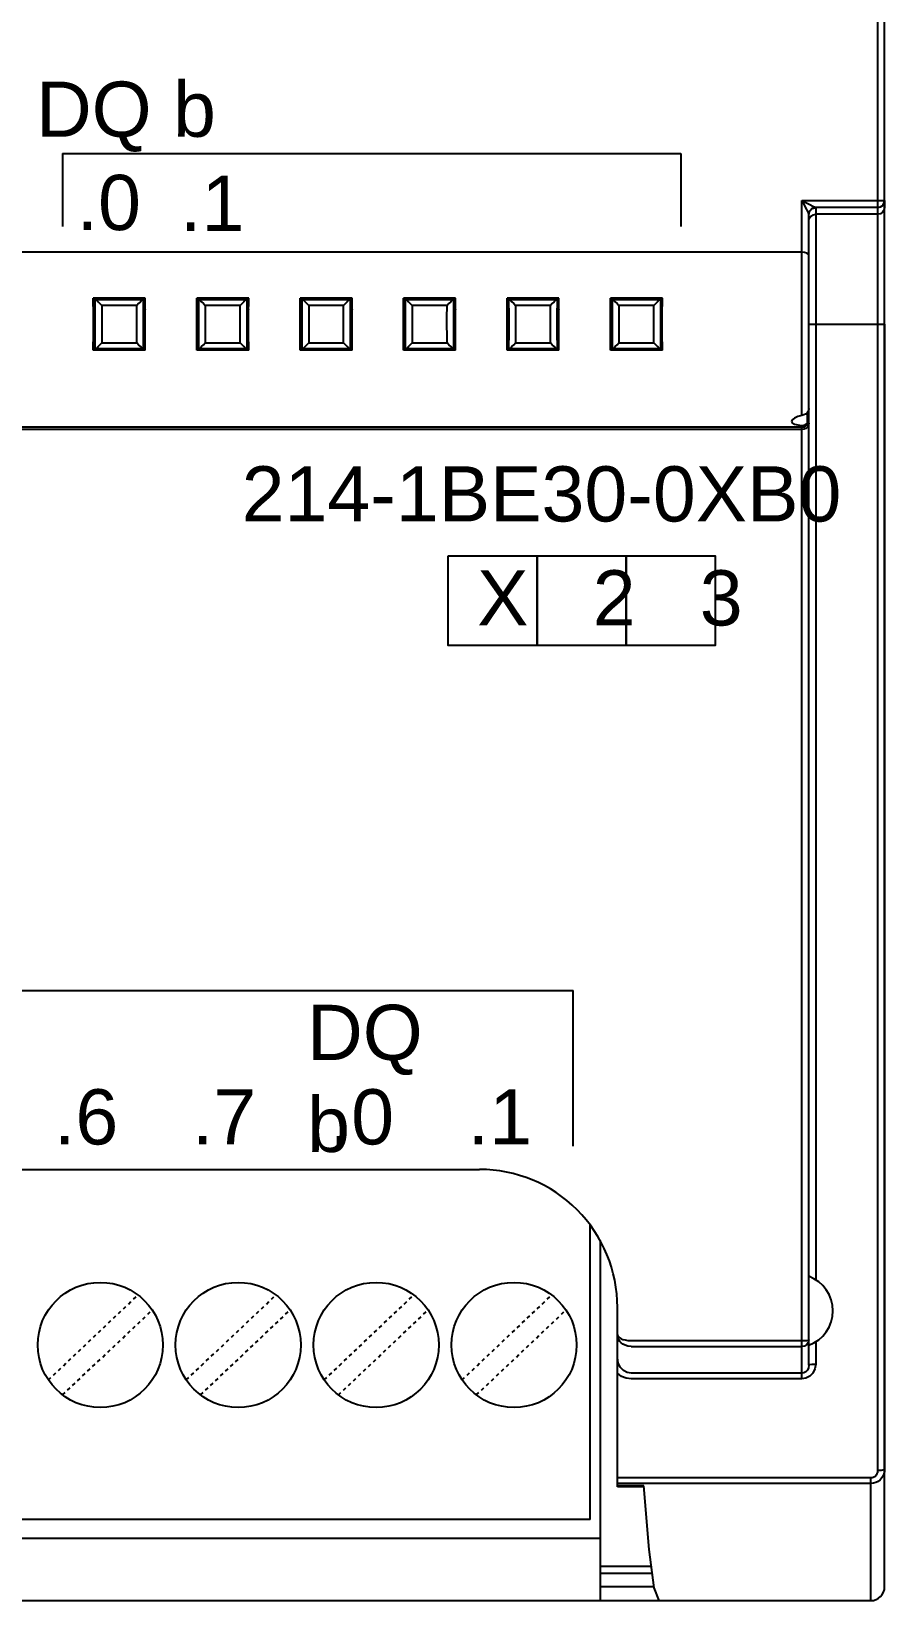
# Model space of a CAD drawing. Header units: inches. Extents: x 57 to 2760, y -193 to 2149.
# Drawn here: x 175.22 to 199.97, y 1902.79 to 1948.28 of the extents above; entities that cross this region are included whole.
import ezdxf

# ---------------------------------------------------------------- set-up
doc = ezdxf.new("R2010")
doc.units = ezdxf.units.IN
doc.header["$MEASUREMENT"] = 0
doc.linetypes.add('DOT', pattern=[0.2, 0.1, -0.1])
doc.styles.get("Standard").update_dxf_attribs({"font": 'arial.ttf'})

msp = doc.modelspace()

# ---------------------------------------------------------------- linework, layer by layer
at = {"color": 7, "linetype": 'Continuous'}
for p, q in [((199.97114, 1903.19462), (199.97114, 2002.39462)), ((199.77114, 1906.56641), (199.77114, 1999.02283)), ((197.57114, 1937.14898), (197.57114, 1943.37762)), ((197.57114, 1943.37762), (197.70357, 1943.11395)), ((197.57114, 1943.37762), (197.64829, 1943.33912)), ((197.57114, 1943.37762), (199.77114, 1943.37762)), ((197.64829, 1943.33912), (197.80264, 1943.26268)), ((197.80264, 1943.26268), (197.8915, 1943.21923)), ((197.8915, 1943.21923), (197.93092, 1943.20026)), ((199.9602, 1943.31712), (199.97114, 1943.3821)), ((199.97114, 1943.3821), (199.97114, 1943.18168)), ((197.70357, 1943.11395), (197.75103, 1943.02046)), ((197.75103, 1943.02046), (197.76374, 1942.9958)), ((197.77114, 1937.04377), (197.77114, 1942.97977)), ((197.77114, 1937.35159), (197.77114, 1942.97977)), ((197.96871, 1943.18286), (199.77114, 1943.18286)), ((197.97114, 1943.179), (197.97114, 1912.09265)), ((199.77114, 1942.98244), (197.97114, 1942.98244)), ((197.57114, 1941.87849), (145.12114, 1941.87849)), ((177.06438, 1940.50138), (177.01779, 1940.54797)), ((178.52449, 1940.54797), (177.01779, 1940.54797)), ((177.06438, 1940.50138), (177.10823, 1940.5006)), ((178.43405, 1940.5006), (177.10823, 1940.5006)), ((178.43405, 1940.5006), (178.4779, 1940.50138)), ((178.4779, 1940.50138), (178.52449, 1940.54797)), ((180.06438, 1940.50138), (180.01779, 1940.54797)), ((181.52449, 1940.54797), (180.01779, 1940.54797)), ((180.06438, 1940.50138), (180.10823, 1940.5006)), ((181.43405, 1940.5006), (180.10823, 1940.5006)), ((181.43405, 1940.5006), (181.4779, 1940.50138)), ((181.4779, 1940.50138), (181.52449, 1940.54797)), ((183.06438, 1940.50138), (183.01779, 1940.54797)), ((184.52449, 1940.54797), (183.01779, 1940.54797)), ((183.06438, 1940.50138), (183.10823, 1940.5006)), ((184.43405, 1940.5006), (183.10823, 1940.5006)), ((184.43405, 1940.5006), (184.4779, 1940.50138)), ((184.4779, 1940.50138), (184.52449, 1940.54797)), ((186.06438, 1940.50138), (186.01779, 1940.54797)), ((187.52449, 1940.54797), (186.01779, 1940.54797)), ((186.06438, 1940.50138), (186.09361, 1940.50086)), ((186.09361, 1940.50086), (186.10823, 1940.5006)), ((187.43405, 1940.5006), (186.10823, 1940.5006)), ((187.43405, 1940.5006), (187.4779, 1940.50138)), ((187.4779, 1940.50138), (187.52449, 1940.54797)), ((189.06438, 1940.50138), (189.01779, 1940.54797)), ((190.52449, 1940.54797), (189.01779, 1940.54797)), ((189.06438, 1940.50138), (189.09361, 1940.50086)), ((189.09361, 1940.50086), (189.10823, 1940.5006)), ((190.43405, 1940.5006), (189.10823, 1940.5006)), ((190.43405, 1940.5006), (190.4779, 1940.50138)), ((190.4779, 1940.50138), (190.52449, 1940.54797)), ((192.06438, 1940.50138), (192.01779, 1940.54797)), ((193.52449, 1940.54797), (192.01779, 1940.54797)), ((192.06438, 1940.50138), (192.09361, 1940.50086)), ((192.09361, 1940.50086), (192.10823, 1940.5006)), ((193.43405, 1940.5006), (192.10823, 1940.5006)), ((193.43405, 1940.5006), (193.4779, 1940.50138)), ((193.4779, 1940.50138), (193.52449, 1940.54797)), ((177.03803, 1940.29457), (177.01876, 1940.2227)), ((177.04568, 1940.02323), (177.04433, 1940.13353)), ((177.04646, 1939.89626), (177.04568, 1940.02323)), ((178.27715, 1940.33677), (177.26513, 1940.33677)), ((178.49709, 1940.07042), (178.49607, 1939.95021)), ((178.52378, 1940.3099), (178.50425, 1940.29457)), ((178.50425, 1940.29457), (178.52352, 1940.2227)), ((180.03803, 1940.29457), (180.01876, 1940.2227)), ((180.04568, 1940.02323), (180.04433, 1940.13353)), ((180.04646, 1939.89626), (180.04568, 1940.02323)), ((181.27715, 1940.33677), (180.26513, 1940.33677)), ((181.49709, 1940.07042), (181.49607, 1939.95021)), ((181.52378, 1940.3099), (181.50425, 1940.29457)), ((181.50425, 1940.29457), (181.52352, 1940.2227)), ((183.03803, 1940.29457), (183.01876, 1940.2227)), ((183.04568, 1940.02323), (183.04433, 1940.13353)), ((183.04646, 1939.89626), (183.04568, 1940.02323)), ((184.27715, 1940.33677), (183.26513, 1940.33677)), ((184.49709, 1940.07042), (184.49607, 1939.95021)), ((184.52378, 1940.3099), (184.50425, 1940.29457)), ((184.50425, 1940.29457), (184.52352, 1940.2227)), ((186.03803, 1940.29457), (186.01876, 1940.2227)), ((186.04568, 1940.02323), (186.04433, 1940.13353)), ((186.04646, 1939.89626), (186.04568, 1940.02323)), ((187.27715, 1940.33677), (186.26513, 1940.33677)), ((187.49709, 1940.07042), (187.49607, 1939.95021)), ((187.52378, 1940.3099), (187.50425, 1940.29457)), ((187.50425, 1940.29457), (187.52352, 1940.2227)), ((189.03803, 1940.29457), (189.01876, 1940.2227)), ((189.04568, 1940.02323), (189.04433, 1940.13353)), ((189.04646, 1939.89626), (189.04568, 1940.02323)), ((190.27715, 1940.33677), (189.26513, 1940.33677)), ((190.49709, 1940.07042), (190.49607, 1939.95021)), ((190.52378, 1940.3099), (190.50425, 1940.29457)), ((190.50425, 1940.29457), (190.52352, 1940.2227)), ((192.03803, 1940.29457), (192.01876, 1940.2227)), ((192.04568, 1940.02323), (192.04433, 1940.13353)), ((192.04646, 1939.89626), (192.04568, 1940.02323)), ((193.27715, 1940.33677), (192.26513, 1940.33677)), ((177.04509, 1939.51018), (177.04616, 1939.63028)), ((177.04616, 1939.63028), (177.04662, 1939.76211)), ((177.04662, 1939.76211), (177.04646, 1939.89626)), ((178.49607, 1939.95021), (178.49565, 1939.81894)), ((178.49565, 1939.81894), (178.49585, 1939.68611)), ((178.49585, 1939.68611), (178.49665, 1939.56094)), ((180.04509, 1939.51018), (180.04616, 1939.63028)), ((180.04616, 1939.63028), (180.04662, 1939.76211)), ((180.04662, 1939.76211), (180.04646, 1939.89626)), ((181.49607, 1939.95021), (181.49565, 1939.81894)), ((181.49565, 1939.81894), (181.49585, 1939.68611)), ((181.49585, 1939.68611), (181.49665, 1939.56094)), ((183.04509, 1939.51018), (183.04616, 1939.63028)), ((183.04616, 1939.63028), (183.04662, 1939.76211)), ((183.04662, 1939.76211), (183.04646, 1939.89626)), ((184.49607, 1939.95021), (184.49565, 1939.81894)), ((184.49565, 1939.81894), (184.49585, 1939.68611)), ((184.49585, 1939.68611), (184.49665, 1939.56094)), ((186.04509, 1939.51018), (186.04616, 1939.63028)), ((186.04616, 1939.63028), (186.04662, 1939.76211)), ((186.04662, 1939.76211), (186.04646, 1939.89626)), ((187.49607, 1939.95021), (187.49565, 1939.81894)), ((187.49565, 1939.81894), (187.49585, 1939.68611)), ((187.49585, 1939.68611), (187.49665, 1939.56094)), ((189.04509, 1939.51018), (189.04616, 1939.63028)), ((189.04616, 1939.63028), (189.04662, 1939.76211)), ((189.04662, 1939.76211), (189.04646, 1939.89626)), ((190.49607, 1939.95021), (190.49565, 1939.81894)), ((190.49565, 1939.81894), (190.49585, 1939.68611)), ((190.49585, 1939.68611), (190.49665, 1939.56094)), ((192.04509, 1939.51018), (192.04616, 1939.63028)), ((192.04616, 1939.63028), (192.04662, 1939.76211)), ((192.04662, 1939.76211), (192.04646, 1939.89626)), ((197.77114, 1939.79462), (199.97114, 1939.79462)), ((199.97114, 1939.79462), (199.97114, 1906.59967)), ((177.0185, 1939.27934), (177.03803, 1939.29467)), ((177.03803, 1939.29467), (177.01876, 1939.36654)), ((177.26513, 1939.25247), (178.27715, 1939.25247)), ((178.49665, 1939.56094), (178.498, 1939.45226)), ((178.50425, 1939.29467), (178.52352, 1939.36654)), ((180.0185, 1939.27934), (180.03803, 1939.29467)), ((180.03803, 1939.29467), (180.01876, 1939.36654)), ((180.26513, 1939.25247), (181.27715, 1939.25247)), ((181.49665, 1939.56094), (181.498, 1939.45226)), ((181.50425, 1939.29467), (181.52352, 1939.36654)), ((183.0185, 1939.27934), (183.03803, 1939.29467)), ((183.03803, 1939.29467), (183.01876, 1939.36654)), ((183.26513, 1939.25247), (184.27715, 1939.25247)), ((184.49665, 1939.56094), (184.498, 1939.45226)), ((184.50425, 1939.29467), (184.52352, 1939.36654)), ((186.0185, 1939.27934), (186.03803, 1939.29467)), ((186.03803, 1939.29467), (186.01876, 1939.36654)), ((186.26513, 1939.25247), (187.27715, 1939.25247)), ((187.49665, 1939.56094), (187.498, 1939.45226)), ((187.50425, 1939.29467), (187.52352, 1939.36654)), ((189.0185, 1939.27934), (189.03803, 1939.29467)), ((189.03803, 1939.29467), (189.01876, 1939.36654)), ((189.26513, 1939.25247), (190.27715, 1939.25247)), ((190.49665, 1939.56094), (190.498, 1939.45226)), ((190.50425, 1939.29467), (190.52352, 1939.36654)), ((192.0185, 1939.27934), (192.03803, 1939.29467)), ((192.03803, 1939.29467), (192.01876, 1939.36654)), ((192.26513, 1939.25247), (193.27715, 1939.25247)), ((177.06438, 1939.08786), (177.01779, 1939.04127)), ((178.52449, 1939.04127), (177.01779, 1939.04127)), ((177.10822, 1939.08864), (177.06438, 1939.08786)), ((177.10822, 1939.08864), (178.43406, 1939.08864)), ((178.4779, 1939.08786), (178.43406, 1939.08864)), ((178.4779, 1939.08786), (178.52449, 1939.04127)), ((180.06438, 1939.08786), (180.01779, 1939.04127)), ((181.52449, 1939.04127), (180.01779, 1939.04127)), ((180.10822, 1939.08864), (180.06438, 1939.08786)), ((180.10822, 1939.08864), (181.43406, 1939.08864)), ((181.4779, 1939.08786), (181.43406, 1939.08864)), ((181.4779, 1939.08786), (181.52449, 1939.04127)), ((183.06438, 1939.08786), (183.01779, 1939.04127)), ((184.52449, 1939.04127), (183.01779, 1939.04127)), ((183.10822, 1939.08864), (183.06438, 1939.08786)), ((183.10822, 1939.08864), (184.43406, 1939.08864)), ((184.4779, 1939.08786), (184.43406, 1939.08864)), ((184.4779, 1939.08786), (184.52449, 1939.04127)), ((186.06438, 1939.08786), (186.01779, 1939.04127)), ((187.52449, 1939.04127), (186.01779, 1939.04127)), ((186.10822, 1939.08864), (186.06438, 1939.08786)), ((186.10822, 1939.08864), (187.43406, 1939.08864)), ((187.4779, 1939.08786), (187.43406, 1939.08864)), ((187.4779, 1939.08786), (187.52449, 1939.04127)), ((189.06438, 1939.08786), (189.01779, 1939.04127)), ((190.52449, 1939.04127), (189.01779, 1939.04127)), ((189.10822, 1939.08864), (189.06438, 1939.08786)), ((189.10822, 1939.08864), (190.43406, 1939.08864)), ((190.44868, 1939.08838), (190.43406, 1939.08864)), ((190.4779, 1939.08786), (190.44868, 1939.08838)), ((190.4779, 1939.08786), (190.52449, 1939.04127)), ((192.06438, 1939.08786), (192.01779, 1939.04127)), ((193.52449, 1939.04127), (192.01779, 1939.04127)), ((192.10822, 1939.08864), (192.06438, 1939.08786)), ((192.10822, 1939.08864), (193.43406, 1939.08864)), ((193.44868, 1939.08838), (193.43406, 1939.08864)), ((193.4779, 1939.08786), (193.44868, 1939.08838)), ((193.4779, 1939.08786), (193.52449, 1939.04127)), ((197.57114, 1909.22064), (197.57114, 1936.85877)), ((197.72114, 1937.22572), (197.72114, 1936.9179)), ((197.72114, 1936.9179), (197.75824, 1936.97653)), ((197.75592, 1936.92903), (197.77114, 1937.00527)), ((197.75824, 1936.97653), (197.77114, 1937.04377)), ((197.77114, 1909.62196), (197.77114, 1937.00527)), ((197.57114, 1936.80604), (145.12114, 1936.80604)), ((197.57114, 1936.73864), (145.12114, 1936.73864)), ((146.22114, 1915.29462), (188.22111, 1915.29462)), ((191.43114, 1905.14462), (191.43114, 1913.68123)), ((191.72114, 1913.23111), (191.72114, 1902.79462)), ((192.22114, 1906.09161), (192.22114, 1911.29462)), ((192.62114, 1910.33179), (197.57114, 1910.33179)), ((192.62114, 1910.15894), (197.57114, 1910.15894)), ((197.97114, 1910.29659), (197.97114, 1909.65211)), ((197.57114, 1909.38322), (192.62114, 1909.38322)), ((197.57114, 1909.22064), (192.62114, 1909.22064)), ((199.57114, 1906.3493), (192.22114, 1906.3493)), ((199.57112, 1906.18957), (192.22114, 1906.18957)), ((192.98956, 1906.1182), (192.22114, 1906.1182)), ((192.99314, 1906.09161), (192.22114, 1906.09161)), ((193.13647, 1904.27635), (192.98956, 1906.1182)), ((199.57114, 1902.79462), (199.57114, 1906.3493)), ((191.43114, 1905.14462), (142.52114, 1905.14462)), ((142.72114, 1904.60462), (191.72114, 1904.60462)), ((191.72114, 1903.79462), (193.20115, 1903.79462)), ((191.72114, 1903.59462), (193.22801, 1903.59462)), ((193.28172, 1903.19462), (191.72114, 1903.19462)), ((90.37114, 1902.79462), (199.57114, 1902.79462))]:
    msp.add_line(p, q, dxfattribs=at)
for p, q in [((176.12071, 1944.74008), (176.12071, 1942.62405)), ((176.12071, 1944.74008), (194.05981, 1944.74008)), ((194.05981, 1944.74008), (194.05981, 1942.62405)), ((167.46139, 1920.48261), (190.93614, 1920.48261)), ((190.93614, 1915.96903), (190.93614, 1920.48261))]:
    msp.add_line(p, q)
at = {"linetype": 'DOT'}
for p, q in [((175.71529, 1909.19139), (178.31437, 1911.65344)), ((179.71529, 1909.19139), (182.31437, 1911.65344)), ((183.71529, 1909.19139), (186.31437, 1911.65344)), ((187.71529, 1909.19139), (190.31437, 1911.65344)), ((176.12791, 1908.7558), (178.72699, 1911.21785)), ((180.12791, 1908.7558), (182.72699, 1911.21785)), ((184.12791, 1908.7558), (186.72699, 1911.21785)), ((188.12791, 1908.7558), (190.72699, 1911.21785))]:
    msp.add_line(p, q, dxfattribs=at)
at = {"color": 7, "linetype": 'Continuous'}
for points in [[(199.77114, 1943.37762), (199.84816, 1943.37796), (199.91388, 1943.37896), (199.95654, 1943.38042), (199.97114, 1943.3821)], [(199.77114, 1943.18286), (199.81144, 1943.18695), (199.85374, 1943.20065), (199.89543, 1943.226), (199.93266, 1943.2646), (199.9602, 1943.31712)], [(197.76374, 1942.9958), (197.76759, 1942.98846), (197.76993, 1942.98414)], [(197.76993, 1942.98414), (197.79736, 1943.08299), (197.87001, 1943.15563), (197.96871, 1943.18287)], [(197.76993, 1942.98414), (197.77084, 1942.98194), (197.77114, 1942.97977)], [(197.77114, 1942.97977), (197.79793, 1943.07939), (197.87114, 1943.15231), (197.97114, 1943.179)], [(197.77114, 1942.7832), (197.78636, 1942.85945), (197.82972, 1942.92409)], [(197.82972, 1942.92409), (197.8946, 1942.96728), (197.97114, 1942.98244)], [(197.93092, 1943.20026), (197.94531, 1943.19345), (197.95633, 1943.18832), (197.96404, 1943.18484), (197.96871, 1943.18286)], [(197.96871, 1943.18286), (197.97053, 1943.18096), (197.97114, 1943.179)], [(199.97114, 1943.18168), (199.95592, 1943.10544), (199.91256, 1943.0408), (199.84768, 1942.99761), (199.77114, 1942.98244)], [(197.77114, 1941.79818), (197.75724, 1941.82801), (197.71595, 1941.85394), (197.65108, 1941.87193), (197.57114, 1941.87849)], [(177.01779, 1939.04127), (177.01928, 1939.5409), (177.01928, 1940.04798), (177.01779, 1940.54797)], [(177.06438, 1940.50138), (177.06579, 1940.03173), (177.06579, 1939.55779), (177.06438, 1939.08786)], [(177.10823, 1940.5006), (177.15869, 1940.44635), (177.21103, 1940.39176), (177.26513, 1940.33677)], [(178.43405, 1940.5006), (178.38359, 1940.44635), (178.33124, 1940.39176), (178.27715, 1940.33677)], [(178.4779, 1939.08786), (178.47649, 1939.55779), (178.47649, 1940.03173), (178.4779, 1940.50138)], [(178.52449, 1939.04127), (178.523, 1939.5409), (178.523, 1940.04798), (178.52449, 1940.54797)], [(180.01779, 1939.04127), (180.01928, 1939.5409), (180.01928, 1940.04798), (180.01779, 1940.54797)], [(180.06438, 1940.50138), (180.06579, 1940.03173), (180.06579, 1939.55779), (180.06438, 1939.08786)], [(180.10823, 1940.5006), (180.15868, 1940.44636), (180.21102, 1940.39177), (180.26513, 1940.33677)], [(181.43405, 1940.5006), (181.3836, 1940.44636), (181.33126, 1940.39177), (181.27715, 1940.33677)], [(181.4779, 1939.08786), (181.47649, 1939.55779), (181.47649, 1940.03173), (181.4779, 1940.50138)], [(181.52449, 1939.04127), (181.523, 1939.5409), (181.523, 1940.04798), (181.52449, 1940.54797)], [(183.01779, 1939.04127), (183.01928, 1939.5409), (183.01928, 1940.04798), (183.01779, 1940.54797)], [(183.06438, 1940.50138), (183.06579, 1940.03173), (183.06579, 1939.55779), (183.06438, 1939.08786)], [(183.10823, 1940.5006), (183.15867, 1940.44638), (183.21101, 1940.39178), (183.26513, 1940.33677)], [(184.43405, 1940.5006), (184.38361, 1940.44638), (184.33127, 1940.39178), (184.27715, 1940.33677)], [(184.4779, 1939.08786), (184.47649, 1939.55779), (184.47649, 1940.03173), (184.4779, 1940.50138)], [(184.52449, 1939.04127), (184.523, 1939.5409), (184.523, 1940.04798), (184.52449, 1940.54797)], [(186.01779, 1939.04127), (186.01928, 1939.5409), (186.01928, 1940.04798), (186.01779, 1940.54797)], [(186.06438, 1940.50138), (186.06579, 1940.03173), (186.06579, 1939.55779), (186.06438, 1939.08786)], [(186.10823, 1940.5006), (186.15865, 1940.44639), (186.211, 1940.3918), (186.26513, 1940.33677)], [(187.43405, 1940.5006), (187.38362, 1940.44639), (187.33128, 1940.3918), (187.27715, 1940.33677)], [(187.4779, 1939.08786), (187.47649, 1939.55779), (187.47649, 1940.03173), (187.4779, 1940.50138)], [(187.52449, 1939.04127), (187.523, 1939.5409), (187.523, 1940.04798), (187.52449, 1940.54797)], [(189.01779, 1939.04127), (189.01928, 1939.5409), (189.01928, 1940.04798), (189.01779, 1940.54797)], [(189.06438, 1940.50138), (189.06579, 1940.03173), (189.06579, 1939.55779), (189.06438, 1939.08786)], [(189.10823, 1940.5006), (189.15864, 1940.4464), (189.21098, 1940.39181), (189.26513, 1940.33677)], [(190.43405, 1940.5006), (190.38363, 1940.4464), (190.33129, 1940.39181), (190.27715, 1940.33677)], [(190.4779, 1939.08786), (190.47649, 1939.55779), (190.47649, 1940.03173), (190.4779, 1940.50138)], [(190.52449, 1939.04127), (190.523, 1939.5409), (190.523, 1940.04798), (190.52449, 1940.54797)], [(192.01779, 1939.04127), (192.01928, 1939.5409), (192.01928, 1940.04798), (192.01779, 1940.54797)], [(192.06438, 1940.50138), (192.06579, 1940.03173), (192.06579, 1939.55779), (192.06438, 1939.08786)], [(192.10823, 1940.5006), (192.15863, 1940.44641), (192.21097, 1940.39182), (192.26513, 1940.33677)], [(193.43405, 1940.5006), (193.38365, 1940.44641), (193.33131, 1940.39182), (193.27715, 1940.33677)], [(193.4779, 1939.08786), (193.47649, 1939.55779), (193.47649, 1940.03173), (193.4779, 1940.50138)], [(193.52449, 1939.04127), (193.523, 1939.5409), (193.523, 1940.04798), (193.52449, 1940.54797)], [(177.04433, 1940.13353), (177.04348, 1940.17976), (177.04253, 1940.21901), (177.04149, 1940.2507), (177.04038, 1940.27423), (177.03922, 1940.289), (177.03803, 1940.29457)], [(177.26519, 1940.33677), (177.2658, 1939.61338), (177.26519, 1939.25247)], [(178.27709, 1939.25247), (178.27648, 1939.97584), (178.27709, 1940.33677)], [(178.50425, 1940.29457), (178.50288, 1940.28729), (178.50165, 1940.26986), (178.50054, 1940.24409), (178.49953, 1940.2107), (178.49861, 1940.17033), (178.49709, 1940.07042)], [(180.04433, 1940.13353), (180.04348, 1940.17976), (180.04253, 1940.21901), (180.04149, 1940.2507), (180.04038, 1940.27423), (180.03922, 1940.289), (180.03803, 1940.29457)], [(180.26519, 1940.33677), (180.2658, 1939.61338), (180.26519, 1939.25247)], [(181.27709, 1939.25247), (181.27648, 1939.97584), (181.27709, 1940.33677)], [(181.50425, 1940.29457), (181.50288, 1940.28729), (181.50165, 1940.26986), (181.50054, 1940.24409), (181.49953, 1940.2107), (181.49861, 1940.17033), (181.49709, 1940.07042)], [(183.04433, 1940.13353), (183.04348, 1940.17976), (183.04253, 1940.21901), (183.04149, 1940.2507), (183.04038, 1940.27423), (183.03922, 1940.289), (183.03803, 1940.29457)], [(183.26519, 1940.33677), (183.2658, 1939.61338), (183.26519, 1939.25247)], [(184.27709, 1939.25247), (184.27648, 1939.97584), (184.27709, 1940.33677)], [(184.50425, 1940.29457), (184.50288, 1940.28729), (184.50165, 1940.26986), (184.50054, 1940.24409), (184.49953, 1940.2107), (184.49861, 1940.17033), (184.49709, 1940.07042)], [(186.04433, 1940.13353), (186.04348, 1940.17976), (186.04253, 1940.21901), (186.04149, 1940.2507), (186.04038, 1940.27423), (186.03922, 1940.289), (186.03803, 1940.29457)], [(186.26519, 1940.33677), (186.2658, 1939.61338), (186.26519, 1939.25247)], [(187.27709, 1939.25247), (187.27648, 1939.97584), (187.27709, 1940.33677)], [(187.50425, 1940.29457), (187.50288, 1940.28729), (187.50165, 1940.26986), (187.50054, 1940.24409), (187.49953, 1940.2107), (187.49861, 1940.17033), (187.49709, 1940.07042)], [(189.04433, 1940.13353), (189.04348, 1940.17976), (189.04253, 1940.21901), (189.04149, 1940.2507), (189.04038, 1940.27423), (189.03922, 1940.289), (189.03803, 1940.29457)], [(189.26519, 1940.33677), (189.2658, 1939.61338), (189.26519, 1939.25247)], [(190.27709, 1939.25247), (190.27648, 1939.97584), (190.27709, 1940.33677)], [(190.50425, 1940.29457), (190.50288, 1940.28729), (190.50165, 1940.26986), (190.50054, 1940.24409), (190.49953, 1940.2107), (190.49861, 1940.17033), (190.49709, 1940.07042)], [(192.04433, 1940.13353), (192.04348, 1940.17976), (192.04253, 1940.21901), (192.04149, 1940.2507), (192.04038, 1940.27423), (192.03922, 1940.289), (192.03803, 1940.29457)], [(192.26519, 1940.33677), (192.2658, 1939.61338), (192.26519, 1939.25247)], [(193.27709, 1939.25247), (193.27648, 1939.97584), (193.27709, 1940.33677)], [(177.03803, 1939.29467), (177.03927, 1939.30068), (177.04044, 1939.31595), (177.04154, 1939.3397), (177.04256, 1939.37142), (177.04351, 1939.41083), (177.04509, 1939.51018)], [(177.10822, 1939.08864), (177.15869, 1939.14289), (177.21103, 1939.19748), (177.26513, 1939.25247)], [(178.43406, 1939.08864), (178.38359, 1939.14289), (178.33124, 1939.19748), (178.27715, 1939.25247)], [(178.498, 1939.45226), (178.49886, 1939.40669), (178.49981, 1939.36816), (178.50084, 1939.33727), (178.50193, 1939.31446), (178.50307, 1939.30013), (178.50425, 1939.29467)], [(180.03803, 1939.29467), (180.03927, 1939.30068), (180.04044, 1939.31595), (180.04154, 1939.3397), (180.04256, 1939.37142), (180.04351, 1939.41083), (180.04509, 1939.51018)], [(180.10822, 1939.08864), (180.15868, 1939.14287), (180.21102, 1939.19747), (180.26513, 1939.25247)], [(181.43406, 1939.08864), (181.3836, 1939.14287), (181.33126, 1939.19747), (181.27715, 1939.25247)], [(181.498, 1939.45226), (181.49886, 1939.40669), (181.49981, 1939.36816), (181.50084, 1939.33727), (181.50193, 1939.31446), (181.50307, 1939.30013), (181.50425, 1939.29467)], [(183.03803, 1939.29467), (183.03927, 1939.30068), (183.04044, 1939.31595), (183.04154, 1939.3397), (183.04256, 1939.37142), (183.04351, 1939.41083), (183.04509, 1939.51018)], [(183.10822, 1939.08864), (183.15866, 1939.14286), (183.21101, 1939.19745), (183.26513, 1939.25247)], [(184.43406, 1939.08864), (184.38361, 1939.14286), (184.33127, 1939.19745), (184.27715, 1939.25247)], [(184.498, 1939.45226), (184.49886, 1939.40669), (184.49981, 1939.36816), (184.50084, 1939.33727), (184.50193, 1939.31446), (184.50307, 1939.30013), (184.50425, 1939.29467)], [(186.03803, 1939.29467), (186.03927, 1939.30068), (186.04044, 1939.31595), (186.04154, 1939.3397), (186.04256, 1939.37142), (186.04351, 1939.41083), (186.04509, 1939.51018)], [(186.10822, 1939.08864), (186.15865, 1939.14285), (186.211, 1939.19744), (186.26513, 1939.25247)], [(187.43406, 1939.08864), (187.38363, 1939.14285), (187.33128, 1939.19744), (187.27715, 1939.25247)], [(187.498, 1939.45226), (187.49886, 1939.40669), (187.49981, 1939.36816), (187.50084, 1939.33727), (187.50193, 1939.31446), (187.50307, 1939.30013), (187.50425, 1939.29467)], [(189.03803, 1939.29467), (189.03927, 1939.30068), (189.04044, 1939.31595), (189.04154, 1939.3397), (189.04256, 1939.37142), (189.04351, 1939.41083), (189.04509, 1939.51018)], [(189.10822, 1939.08864), (189.15864, 1939.14284), (189.21099, 1939.19743), (189.26513, 1939.25247)], [(190.43406, 1939.08864), (190.38364, 1939.14284), (190.33129, 1939.19743), (190.27715, 1939.25247)], [(190.498, 1939.45226), (190.49886, 1939.40669), (190.49981, 1939.36816), (190.50084, 1939.33727), (190.50193, 1939.31446), (190.50307, 1939.30013), (190.50425, 1939.29467)], [(192.03803, 1939.29467), (192.03927, 1939.30068), (192.04044, 1939.31595), (192.04154, 1939.3397), (192.04256, 1939.37142), (192.04351, 1939.41083), (192.04509, 1939.51018)], [(192.10822, 1939.08864), (192.15863, 1939.14283), (192.21097, 1939.19742), (192.26513, 1939.25247)], [(193.43406, 1939.08864), (193.38365, 1939.14283), (193.3313, 1939.19742), (193.27715, 1939.25247)], [(197.77114, 1937.35159), (197.75824, 1937.28435), (197.72114, 1937.22572)], [(197.57114, 1937.14898), (197.44942, 1937.11845), (197.3533, 1937.07474), (197.29209, 1937.02485), (197.27114, 1936.97554)], [(197.27114, 1936.97554), (197.29209, 1936.93201), (197.3533, 1936.89743), (197.44942, 1936.87308), (197.57114, 1936.85877)], [(197.72114, 1937.22572), (197.67867, 1937.19019), (197.62642, 1937.16388), (197.57114, 1937.14898)], [(197.57114, 1936.80604), (197.64768, 1936.8212), (197.71256, 1936.86439), (197.75592, 1936.92903)], [(197.77114, 1936.92251), (197.76043, 1936.86314), (197.73091, 1936.81191), (197.68713, 1936.77272), (197.63244, 1936.74749), (197.57114, 1936.73864)], [(197.57114, 1936.85877), (197.62641, 1936.86296), (197.67867, 1936.88374), (197.72114, 1936.9179)], [(192.6212, 1910.15894), (192.52548, 1910.16912), (192.44547, 1910.19457), (192.38128, 1910.22899), (192.33139, 1910.26786), (192.29356, 1910.30837), (192.26555, 1910.34903), (192.24552, 1910.38906), (192.23202, 1910.42838), (192.22404, 1910.4675), (192.22114, 1910.50967)], [(192.22114, 1910.50965), (192.22404, 1910.48826), (192.23203, 1910.46842), (192.24553, 1910.44849), (192.26557, 1910.42818), (192.2936, 1910.40756), (192.33145, 1910.38701), (192.38136, 1910.36729), (192.44559, 1910.34983), (192.52564, 1910.33692), (192.62141, 1910.33177)], [(197.77114, 1910.35213), (197.75592, 1910.2782), (197.71256, 1910.21552), (197.64768, 1910.17365), (197.57114, 1910.15894)], [(197.57114, 1910.33179), (197.64792, 1910.33334), (197.71319, 1910.33781), (197.75627, 1910.34443), (197.77114, 1910.35213)], [(192.62114, 1909.38322), (192.50367, 1909.40328), (192.39466, 1909.46314), (192.30398, 1909.56086), (192.24285, 1909.69013), (192.22114, 1909.83779)], [(197.97114, 1909.65211), (197.94944, 1909.51196), (197.88842, 1909.38939), (197.79777, 1909.29662), (197.68904, 1909.23986), (197.57114, 1909.22064)], [(197.77114, 1909.62196), (197.76031, 1909.54447), (197.72978, 1909.4766), (197.6844, 1909.42521), (197.62999, 1909.3938), (197.57114, 1909.38322)], [(197.77114, 1909.62194), (197.79794, 1909.63702), (197.87114, 1909.64807), (197.97114, 1909.65211)], [(192.62114, 1909.22064), (192.47858, 1909.23918), (192.34304, 1909.29441), (192.22114, 1909.38548)], [(199.97114, 1906.59967), (199.96667, 1906.53853), (199.952, 1906.47434), (199.92589, 1906.4102), (199.88807, 1906.34948), (199.83931, 1906.29539), (199.78108, 1906.2506), (199.71528, 1906.21712), (199.64437, 1906.1965), (199.57112, 1906.18957)], [(199.77114, 1906.56641), (199.76891, 1906.53405), (199.76157, 1906.50006), (199.74852, 1906.46611), (199.72961, 1906.43396), (199.70523, 1906.40532), (199.67611, 1906.38161), (199.64321, 1906.36388), (199.60774, 1906.35297), (199.57114, 1906.3493)], [(199.97114, 1906.59967), (199.94434, 1906.58304), (199.87114, 1906.57086), (199.77114, 1906.56641)], [(193.43584, 1902.79462), (193.28559, 1903.16574), (193.13647, 1904.27635)]]:
    msp.add_lwpolyline(points, dxfattribs=at)
for points in [[(187.30916, 1933.0821), (189.89259, 1933.0821), (189.89259, 1930.47694), (187.30916, 1930.47694)], [(189.89259, 1933.0821), (192.47602, 1933.0821), (192.47602, 1930.47694), (189.89259, 1930.47694)], [(192.47602, 1933.0821), (195.05945, 1933.0821), (195.05945, 1930.47694), (192.47602, 1930.47694)]]:
    msp.add_lwpolyline(points, close=True)
for centre in [(177.22114, 1910.20462), (181.22114, 1910.20462), (185.22114, 1910.20462), (189.22114, 1910.20462)]:
    msp.add_circle(centre, 1.815, dxfattribs=at)
for centre, radius, start, end in [((188.22114, 1911.29462), 4, 359.999896, 90.000384), ((197.40685, 1911.19462), 1.06429, 290.01596, 69.98404), ((199.57114, 1903.19462), 0.4, 270, 0), ((199.57114, 1903.19462), 0.4, 270, 0)]:
    msp.add_arc(centre, radius, start, end, dxfattribs=at)

# ---------------------------------------------------------------- texts
at = {"char_height": 1.6}
for s, insert, width, attachment_point in [('DQ b', (177.96526, 1944.78725), 10.5339905, 8), ('.0', (177.46737, 1942.49906), 6.9302573, 8), ('.1', (180.46737, 1942.49906), 6.9302573, 8), ('{\\fArial|b0|i0|c0|p32;214-1BE30-0XB0}', (181.32096, 1935.675), 24.8996336, 1), ('X   2   3', (188.15018, 1932.6608), 12.5784889, 1), ('DQ b', (183.2209, 1920.06575), 4.5688116, 1), ('.6', (176.80938, 1917.61743), 5.3067617, 2), ('.7', (180.80938, 1917.61743), 5.3067617, 2), ('.0', (184.80938, 1917.61743), 5.3067617, 2), ('.1', (188.80938, 1917.61743), 5.3067617, 2)]:
    msp.add_mtext(s, dxfattribs=dict(at, insert=insert, width=width, attachment_point=attachment_point))

doc.saveas('drawing.dxf')
